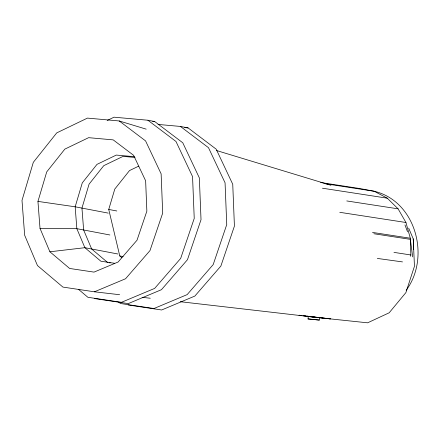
<?xml version="1.0" encoding="UTF-8"?>
<svg xmlns="http://www.w3.org/2000/svg" width="440" height="440" viewBox="0 0 440 440"><rect width="100%" height="100%" fill="white"/><g stroke="black" fill="none" stroke-linecap="round" stroke-linejoin="round"><path stroke-width="0.66" d="M309.067 316.591L308.061 316.465L319.539 317.603L319.291 320.073L308.027 318.934L308.275 316.47M410.591 256.305L410.856 254.975L410.3 238.233L405.95 222.497L398.09 208.835L387.266 198.181L374.209 191.257L359.816 188.54L320.65 182.518M37.95 201.399L46.717 171.903L64.834 149.121L88.611 137.671L113.207 139.882L133.606 155.315L145.64 180.813L146.856 211.178L137.016 240.218L118.113 262.009L94.012 272.113L69.625 268.461L49.902 251.785L40.007 228.355L37.95 201.399L75.168 206.8L108.207 213.109M121.858 257.686L119.763 255.915L108.735 209.44L114.791 189.063L129.498 170.572L138.545 166.215M406.192 290.235C430.634 257.505 416.014 201.102 374.209 191.257L324.247 183.573M107.234 120.456L114.032 117.183L147.901 120.236L154.688 121.528L182.771 142.78L199.342 177.887L201.02 219.703L187.468 259.694L161.441 289.702L128.255 303.611L94.672 298.584M94.424 291.803L125.559 278.751L149.98 250.597L162.701 213.076L161.123 173.839L145.574 140.899L119.224 120.962L87.445 118.102L56.721 132.897L33.314 162.333L22 200.404L24.668 235.263L37.461 265.562L62.915 287.084L94.424 291.803L119.62 294.707M49.902 251.785L84.871 247.693L117.909 254.001M319.539 317.603L319.006 317.581M40.007 228.355L76.841 228.679L109.879 234.982M308.027 318.934L319.291 320.073M152.653 121.347L154.688 121.528M158.054 124.427L180.406 126.44L188.089 127.908L216.172 149.155L232.744 184.267L234.421 226.078L220.869 266.068L194.843 296.076L161.656 309.986L128.073 304.959M184.701 127.6L188.089 127.908M134.255 156.69L116.292 155.073L96.987 164.368L82.286 182.859L75.168 206.8L76.841 228.679L84.871 247.693L100.881 261.228L114.736 263.302M135.053 157.448L123.074 156.371L103.774 165.66L89.073 184.151L81.956 208.098L83.628 229.972L91.658 248.985L107.663 262.521M315.744 317.284L310.079 316.707M299.64 315.288L301.62 315.513M302.945 315.667L305.591 315.964M306.916 316.113L330.473 318.89L319.226 317.614M142.098 297.303L150.271 298.243M180.235 301.702L316.795 317.449M318.835 317.686L367.62 322.817L389.175 312.791L405.873 292.627L414.452 266.272L413.237 238.871L408.694 228.168M298.991 315.222L301.702 315.541M303.055 315.706L308.473 316.349M377.311 258.423L402.501 261.91M108.983 262.719L110.303 262.916M322.443 188.21L387.266 198.181M346.775 200.943L398.09 208.835M339.774 212.316L405.95 222.497M372.488 232.419L410.3 238.233M373.874 233.745L410.339 239.355L412.687 256.905M393.971 252.379L410.856 254.975M108.735 209.44L116.809 210.98M119.763 255.915L123.129 256.559M119.224 120.962L146.185 129.151M216.552 150.53L330.979 185.295M180.406 126.44L208.489 147.686L225.06 182.798L226.743 224.609L213.186 264.6L187.16 294.613L153.972 308.523L120.389 303.495L118.828 302.17M147.901 120.236L175.984 141.482L192.555 176.594L194.233 218.405L180.681 258.396L154.655 288.404L121.468 302.313L87.885 297.291L78.502 289.355M404.959 224.889L407.534 231.809M413.209 238.876A64.85 54.379 -68.4 0 1 413.54 249.442"/></g></svg>
